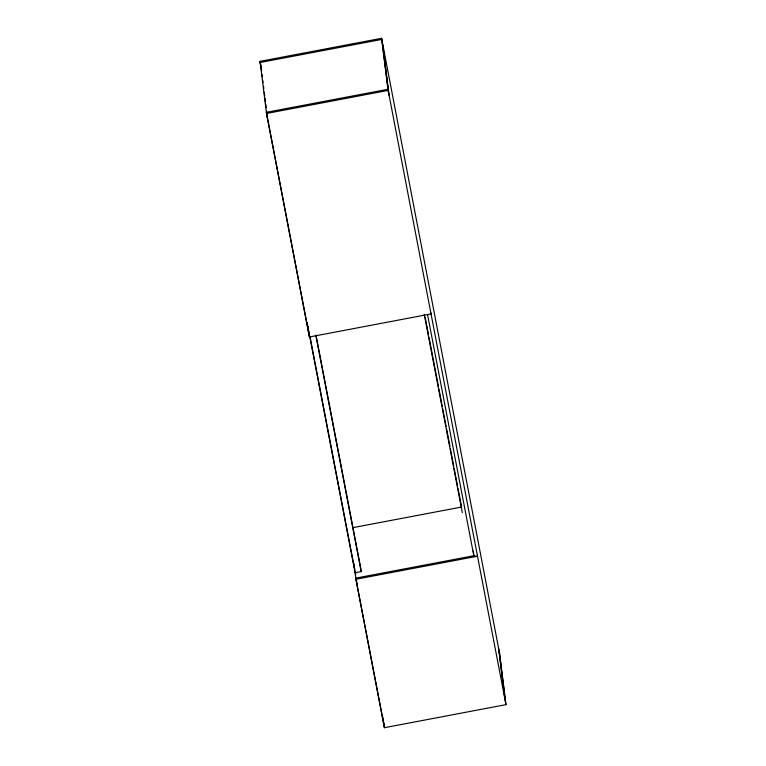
<?xml version="1.0" encoding="UTF-8"?>
<svg xmlns="http://www.w3.org/2000/svg" width="766" height="766" viewBox="0 0 766 766"><rect width="100%" height="100%" fill="white"/><g stroke="black" fill="none" stroke-linecap="round" stroke-linejoin="round"><path stroke-width="1.15" d="M430.846 312.787L430.99 313.926L309.407 336.983L266.511 113.473L260.019 61.357L381.592 38.3L499.633 653.676M381.736 39.439L260.153 62.496L260.833 66.02M266.511 113.473L388.084 90.417L381.592 38.3M353.069 527.621L461.821 506.996M316.071 335.422L360.776 568.334L361.179 571.589L355.098 572.748L309.493 335.144M475.016 555.513L355.769 578.119L384.264 726.561M499.489 652.527L505.981 704.643L384.408 727.7L355.912 579.259L477.496 556.212L477.352 555.072M505.981 704.643L387.95 89.277L266.367 112.324L309.263 335.843M427.62 314.96L474.03 556.729M425.159 317.258L428.539 334.866M428.989 337.212L438.458 386.524M438.908 388.869L442.288 406.478M442.738 408.833L446.118 426.442M446.568 428.788L449.948 446.396M450.398 448.752L453.778 466.36M454.228 468.706L457.608 486.314M458.068 488.67L461.448 506.278M424.23 314.252L462.319 512.665M315.803 335.163L361.179 571.589M260.019 61.357L261.589 69.572M309.991 336.571L354.696 569.492M308.593 330.462L309.043 332.808M499.059 650.458L505.436 701.599M498.494 647.701L504.698 697.539M473.283 550.984L473.876 555.723M382.885 45.414L389.09 95.252M382.148 41.345L388.515 92.485M383.67 721.811L384.408 727.7M382.378 714.659L383.115 720.586M355.434 572.231L355.73 574.596M356.18 578.158L356.918 584.094M353.997 563.881L355.912 579.259M308.085 326.345L308.382 328.719M308.679 331.094L309.407 336.983M307.233 322.754L308.124 329.868M261.302 68.461L261.599 70.836M262.039 74.398L262.336 76.772M262.786 80.334L263.073 82.699M263.523 86.261L263.82 88.636M264.26 92.198L264.701 95.76M264.998 98.125L265.438 101.687M265.735 104.061L266.185 107.623M266.625 111.185L267.506 118.299"/></g></svg>
